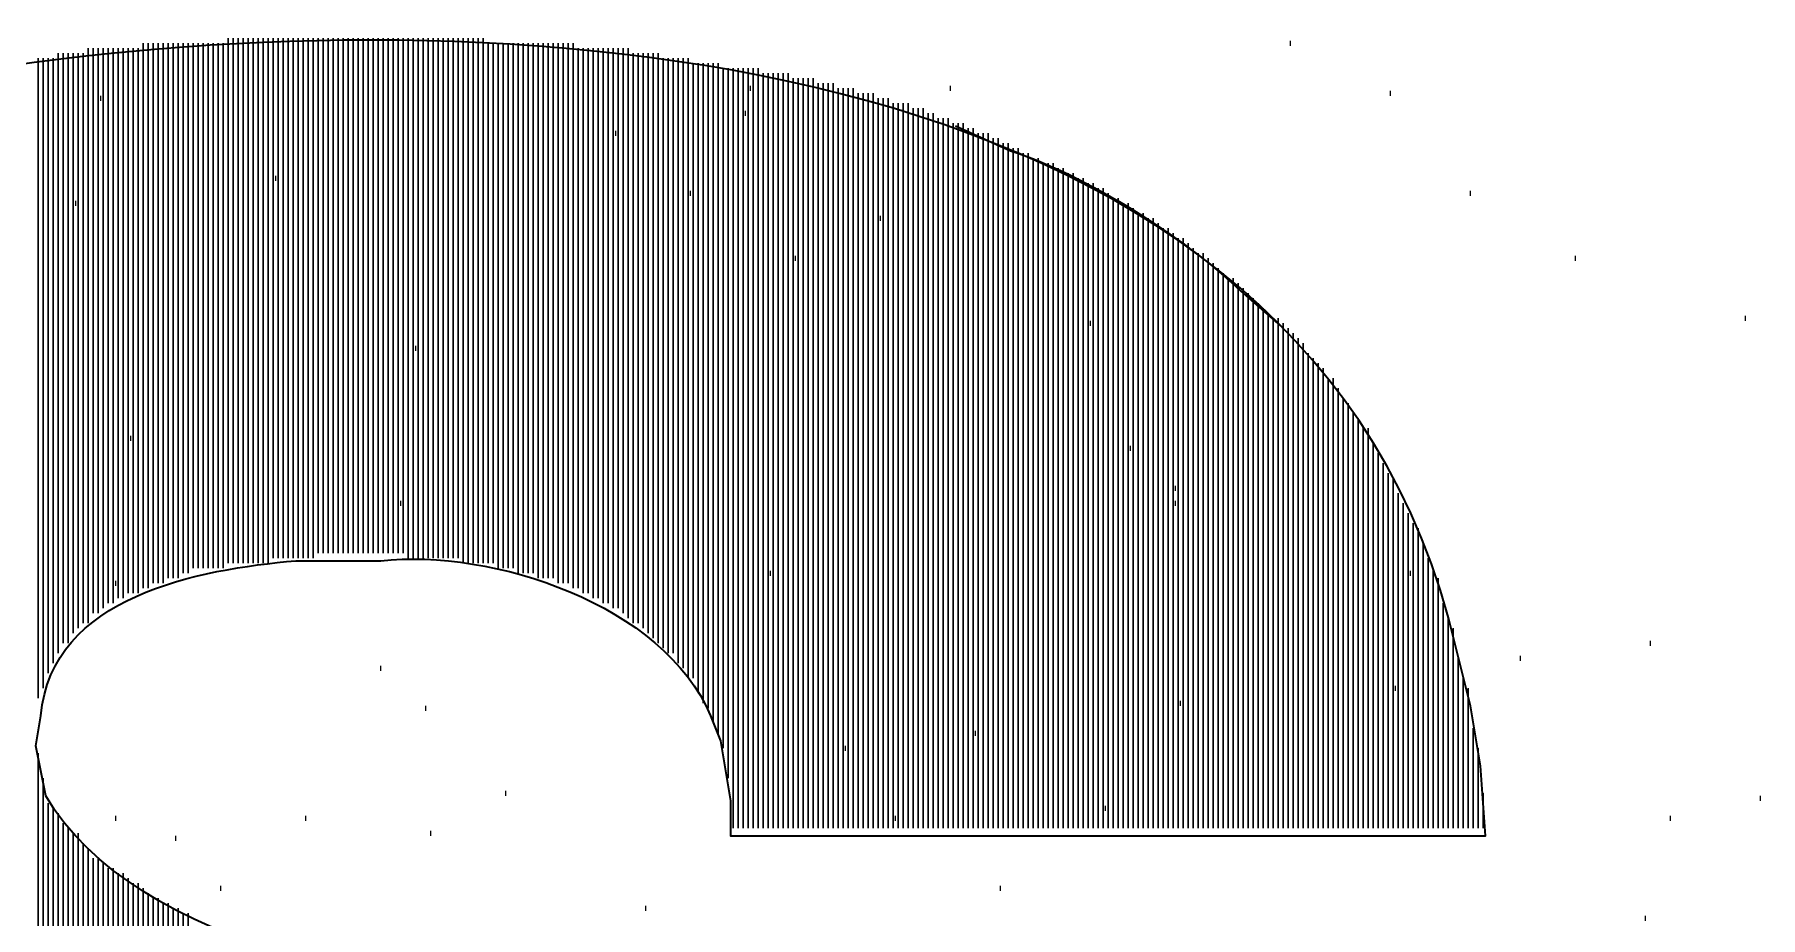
# Model space of a CAD drawing. Header units: inches. Extents: x 5 to 516, y -193 to 129.
# Drawn here: x 62.925 to 64.075, y -50.561 to -49.972 of the extents above; entities that cross this region are included whole.
import ezdxf

# ---------------------------------------------------------------- set-up
doc = ezdxf.new("R2010")
doc.units = ezdxf.units.IN
doc.header["$MEASUREMENT"] = 0
doc.layers.add('PDF4_Geometry', color=7, linetype='Continuous')

msp = doc.modelspace()

# ---------------------------------------------------------------- linework, layer by layer
at = {"layer": 'PDF4_Geometry', "lineweight": 15}
for points in [[(62.997087, -50.3413135), (62.997087, -49.9779801), (62.997087, -50.3413135)], [(63.0004168, -50.3413135), (63.0004168, -49.9779801), (63.0004168, -50.3413135)], [(63.0037534, -50.3379836), (63.0037534, -49.9779836), (63.0037534, -50.3379836)], [(63.00709, -50.3379836), (63.00709, -49.9779836), (63.00709, -50.3379836)], [(63.0104198, -50.3379836), (63.0104198, -49.9779836), (63.0104198, -50.3379836)], [(63.0137496, -50.3346471), (63.0137496, -49.9779804), (63.0137496, -50.3346471)], [(63.0170862, -50.3346471), (63.0170862, -49.9779804), (63.0170862, -50.3346471)], [(63.0204227, -50.3346471), (63.0204227, -49.9779804), (63.0204227, -50.3346471)], [(63.0237526, -50.3313105), (63.0237526, -49.9779771), (63.0237526, -50.3313105)], [(63.0270824, -50.3313105), (63.0270824, -49.9779771), (63.0270824, -50.3313105)], [(63.030419, -50.3279807), (63.030419, -49.9779806), (63.030419, -50.3279807)], [(63.0337555, -50.3279807), (63.0337555, -49.9779806), (63.0337555, -50.3279807)], [(63.0370853, -50.3279807), (63.0370853, -49.9779806), (63.0370853, -50.3279807)], [(63.0404219, -50.3279807), (63.0404219, -49.9779806), (63.0404219, -50.3279807)], [(63.0437517, -50.3279807), (63.0437517, -49.9779806), (63.0437517, -50.3279807)], [(63.0470883, -50.3279807), (63.0470883, -49.9779806), (63.0470883, -50.3279807)], [(63.0504181, -50.3279807), (63.0504181, -49.9779806), (63.0504181, -50.3279807)], [(63.0537547, -50.3246509), (63.0537547, -49.9746508), (63.0537547, -50.3246509)], [(63.0570845, -50.3246509), (63.0570845, -49.9746508), (63.0570845, -50.3246509)], [(63.0604211, -50.3246509), (63.0604211, -49.9746508), (63.0604211, -50.3246509)], [(63.0637509, -50.3246509), (63.0637509, -49.9746508), (63.0637509, -50.3246509)], [(63.0670875, -50.3246509), (63.0670875, -49.9746508), (63.0670875, -50.3246509)], [(63.0704173, -50.3246509), (63.0704173, -49.9746508), (63.0704173, -50.3246509)], [(63.0737539, -50.3246509), (63.0737539, -49.9746508), (63.0737539, -50.3246509)], [(63.0770837, -50.3246509), (63.0770837, -49.9746508), (63.0770837, -50.3246509)], [(63.0804203, -50.3246509), (63.0804203, -49.9746508), (63.0804203, -50.3246509)], [(63.0837501, -50.3213143), (63.0837501, -49.9746476), (63.0837501, -50.3213143)], [(63.0870867, -50.3213143), (63.0870867, -49.9746476), (63.0870867, -50.3213143)], [(63.0904233, -50.3213143), (63.0904233, -49.9746476), (63.0904233, -50.3213143)], [(63.0937531, -50.3213143), (63.0937531, -49.9746476), (63.0937531, -50.3213143)], [(63.0970829, -50.3213143), (63.0970829, -49.9746476), (63.0970829, -50.3213143)], [(63.1004195, -50.3213143), (63.1004195, -49.9746476), (63.1004195, -50.3213143)], [(63.1037561, -50.3213143), (63.1037561, -49.9746476), (63.1037561, -50.3213143)], [(63.1070859, -50.3213143), (63.1070859, -49.9746476), (63.1070859, -50.3213143)], [(63.1104157, -50.3213143), (63.1104157, -49.9746476), (63.1104157, -50.3213143)], [(63.1137523, -50.3179777), (63.1137523, -49.9746443), (63.1137523, -50.3179777)], [(63.1170889, -50.3179777), (63.1170889, -49.9746443), (63.1170889, -50.3179777)], [(63.1204187, -50.3179777), (63.1204187, -49.9746443), (63.1204187, -50.3179777)], [(63.1237553, -50.3179777), (63.1237553, -49.9746443), (63.1237553, -50.3179777)], [(63.1270851, -50.3179777), (63.1270851, -49.9746443), (63.1270851, -50.3179777)], [(63.1304217, -50.3179777), (63.1304217, -49.9746443), (63.1304217, -50.3179777)], [(63.1337515, -50.3179777), (63.1337515, -49.9746443), (63.1337515, -50.3179777)], [(63.1370881, -50.3179777), (63.1370881, -49.9746443), (63.1370881, -50.3179777)], [(63.1404179, -50.3179777), (63.1404179, -49.9746443), (63.1404179, -50.3179777)], [(63.1437545, -50.3179777), (63.1437545, -49.9746443), (63.1437545, -50.3179777)], [(63.1470843, -50.3179777), (63.1470843, -49.9746443), (63.1470843, -50.3179777)], [(63.1504209, -50.3179777), (63.1504209, -49.9746443), (63.1504209, -50.3179777)], [(63.1537507, -50.3179777), (63.1537507, -49.9746443), (63.1537507, -50.3179777)], [(63.1570873, -50.3179777), (63.1570873, -49.9746443), (63.1570873, -50.3179777)], [(63.1604171, -50.3179777), (63.1604171, -49.9746443), (63.1604171, -50.3179777)], [(63.1637537, -50.3179777), (63.1637537, -49.9746443), (63.1637537, -50.3179777)], [(63.1670835, -50.3179777), (63.1670835, -49.9746443), (63.1670835, -50.3179777)], [(63.17042, -50.3179777), (63.17042, -49.9746443), (63.17042, -50.3179777)], [(63.1737566, -50.3213143), (63.1737566, -49.9746476), (63.1737566, -50.3213143)], [(63.1770864, -50.3213143), (63.1770864, -49.9746476), (63.1770864, -50.3213143)], [(63.1804163, -50.3213143), (63.1804163, -49.9746476), (63.1804163, -50.3213143)], [(63.1837528, -50.3213143), (63.1837528, -49.9746476), (63.1837528, -50.3213143)], [(63.1870894, -50.3213143), (63.1870894, -49.9746476), (63.1870894, -50.3213143)], [(63.1904192, -50.3213143), (63.1904192, -49.9746476), (63.1904192, -50.3213143)], [(63.193749, -50.3213143), (63.193749, -49.9746476), (63.193749, -50.3213143)], [(63.1970856, -50.3213143), (63.1970856, -49.9746476), (63.1970856, -50.3213143)], [(63.2004222, -50.3213143), (63.2004222, -49.9746476), (63.2004222, -50.3213143)], [(63.203752, -50.3213143), (63.203752, -49.9746476), (63.203752, -50.3213143)], [(63.2070886, -50.3213143), (63.2070886, -49.9746476), (63.2070886, -50.3213143)], [(63.2104184, -50.3246509), (63.2104184, -49.9746508), (63.2104184, -50.3246509)], [(63.213755, -50.3246509), (63.213755, -49.9746508), (63.213755, -50.3246509)], [(63.2170848, -50.3246509), (63.2170848, -49.9746508), (63.2170848, -50.3246509)], [(63.2204214, -50.3246509), (63.2204214, -49.9746508), (63.2204214, -50.3246509)], [(63.2237512, -50.3246509), (63.2237512, -49.9746508), (63.2237512, -50.3246509)], [(63.2270878, -50.3246509), (63.2270878, -49.9779842), (63.2270878, -50.3246509)], [(63.2304176, -50.3246509), (63.2304176, -49.9779842), (63.2304176, -50.3246509)], [(63.2337542, -50.3279807), (63.2337542, -49.9779806), (63.2337542, -50.3279807)], [(63.237084, -50.3279807), (63.237084, -49.9779806), (63.237084, -50.3279807)], [(63.2404206, -50.3279807), (63.2404206, -49.9779806), (63.2404206, -50.3279807)], [(63.2437504, -50.3279807), (63.2437504, -49.9779806), (63.2437504, -50.3279807)], [(63.247087, -50.3313105), (63.247087, -49.9779771), (63.247087, -50.3313105)], [(63.2504168, -50.3313105), (63.2504168, -49.9779771), (63.2504168, -50.3313105)], [(63.2537534, -50.3313105), (63.2537534, -49.9779771), (63.2537534, -50.3313105)], [(63.25709, -50.3313105), (63.25709, -49.9779771), (63.25709, -50.3313105)], [(63.2604198, -50.3346471), (63.2604198, -49.9779804), (63.2604198, -50.3346471)], [(63.2637496, -50.3346471), (63.2637496, -49.9779804), (63.2637496, -50.3346471)], [(63.2670862, -50.3346471), (63.2670862, -49.9779804), (63.2670862, -50.3346471)], [(63.2704228, -50.3346471), (63.2704228, -49.9779804), (63.2704228, -50.3346471)], [(63.2737526, -50.3379836), (63.2737526, -49.9779836), (63.2737526, -50.3379836)], [(63.2770824, -50.3379836), (63.2770824, -49.9779836), (63.2770824, -50.3379836)], [(63.280419, -50.3379836), (63.280419, -49.9779836), (63.280419, -50.3379836)], [(63.2837556, -50.3413135), (63.2837556, -49.9779801), (63.2837556, -50.3413135)], [(62.9270864, -50.4146438), (62.9270864, -49.9879771), (62.9270864, -50.4146438)], [(62.9304162, -50.4079842), (62.9304162, -49.9879842), (62.9304162, -50.4079842)], [(62.9337528, -50.3979812), (62.9337528, -49.9879812), (62.9337528, -50.3979812)], [(62.9370894, -50.3913148), (62.9370894, -49.9879814), (62.9370894, -50.3913148)], [(62.9404192, -50.3846484), (62.9404192, -49.9846484), (62.9404192, -50.3846484)], [(62.943749, -50.377982), (62.943749, -49.9846487), (62.943749, -50.377982)], [(62.9470856, -50.377982), (62.9470856, -49.9846487), (62.9470856, -50.377982)], [(62.9504222, -50.3713156), (62.9504222, -49.9846489), (62.9504222, -50.3713156)], [(62.953752, -50.367979), (62.953752, -49.9846457), (62.953752, -50.367979)], [(62.9570886, -50.3646492), (62.9570886, -49.9846492), (62.9570886, -50.3646492)], [(62.9604184, -50.3646492), (62.9604184, -49.9813159), (62.9604184, -50.3646492)], [(62.963755, -50.3579828), (62.963755, -49.9813161), (62.963755, -50.3579828)], [(62.9670848, -50.3579828), (62.9670848, -49.9813161), (62.9670848, -50.3579828)], [(62.9704214, -50.3546462), (62.9704214, -49.9813129), (62.9704214, -50.3546462)], [(62.9737512, -50.3513164), (62.9737512, -49.9813164), (62.9737512, -50.3513164)], [(62.9770878, -50.3513164), (62.9770878, -49.9813164), (62.9770878, -50.3513164)], [(62.9804176, -50.3479798), (62.9804176, -49.9813132), (62.9804176, -50.3479798)], [(62.9837542, -50.3479798), (62.9837542, -49.9813132), (62.9837542, -50.3479798)], [(62.987084, -50.34465), (62.987084, -49.9813167), (62.987084, -50.34465)], [(62.9904206, -50.34465), (62.9904206, -49.9813167), (62.9904206, -50.34465)], [(62.9937504, -50.34465), (62.9937504, -49.9813167), (62.9937504, -50.34465)], [(63.2870854, -50.3413135), (63.2870854, -49.9813134), (63.2870854, -50.3413135)], [(63.290422, -50.34465), (63.290422, -49.9813167), (63.290422, -50.34465)], [(63.2937518, -50.34465), (63.2937518, -49.9813167), (63.2937518, -50.34465)], [(63.2970884, -50.3479798), (63.2970884, -49.9813132), (63.2970884, -50.3479798)], [(63.3004182, -50.3479798), (63.3004182, -49.9813132), (63.3004182, -50.3479798)], [(63.3037547, -50.3513164), (63.3037547, -49.9813164), (63.3037547, -50.3513164)], [(63.3070846, -50.3513164), (63.3070846, -49.9813164), (63.3070846, -50.3513164)], [(63.3104211, -50.3546462), (63.3104211, -49.9813129), (63.3104211, -50.3546462)], [(63.313751, -50.3546462), (63.313751, -49.9813129), (63.313751, -50.3546462)], [(63.3170875, -50.3579828), (63.3170875, -49.9813161), (63.3170875, -50.3579828)], [(63.3204173, -50.3613126), (63.3204173, -49.9813126), (63.3204173, -50.3613126)], [(63.3237539, -50.3646492), (63.3237539, -49.9846492), (63.3237539, -50.3646492)], [(63.3270837, -50.3646492), (63.3270837, -49.9846492), (63.3270837, -50.3646492)], [(63.3304203, -50.367979), (63.3304203, -49.9846457), (63.3304203, -50.367979)], [(63.3337501, -50.3713156), (63.3337501, -49.9846489), (63.3337501, -50.3713156)], [(63.3370867, -50.3746454), (63.3370867, -49.9846454), (63.3370867, -50.3746454)], [(63.3404233, -50.377982), (63.3404233, -49.9846487), (63.3404233, -50.377982)], [(63.3437531, -50.3813118), (63.3437531, -49.9879785), (63.3437531, -50.3813118)], [(63.3470829, -50.3846484), (63.3470829, -49.9879817), (63.3470829, -50.3846484)], [(63.3504195, -50.3846484), (63.3504195, -49.9879817), (63.3504195, -50.3846484)], [(63.3537561, -50.3913148), (63.3537561, -49.9879814), (63.3537561, -50.3913148)], [(63.3570859, -50.3946514), (63.3570859, -49.9879847), (63.3570859, -50.3946514)], [(63.3604157, -50.401311), (63.3604157, -49.9879776), (63.3604157, -50.401311)], [(63.3637523, -50.401311), (63.3637523, -49.991311), (63.3637523, -50.401311)], [(63.3670889, -50.411314), (63.3670889, -49.991314), (63.3670889, -50.411314)], [(63.3704187, -50.4179804), (63.3704187, -49.9913137), (63.3704187, -50.4179804)], [(63.3737553, -50.421317), (63.3737553, -49.9913169), (63.3737553, -50.421317)], [(63.3770851, -50.4313132), (63.3770851, -49.9913132), (63.3770851, -50.4313132)], [(63.3804217, -50.4379796), (63.3804217, -49.9913129), (63.3804217, -50.4379796)], [(63.3837515, -50.4479826), (63.3837515, -49.9946492), (63.3837515, -50.4479826)], [(63.3870881, -50.4679818), (63.3870881, -49.9946484), (63.3870881, -50.4679818)], [(63.3904179, -50.5013137), (63.3904179, -49.994647), (63.3904179, -50.5013137)], [(63.3937545, -50.5013137), (63.3937545, -49.994647), (63.3937545, -50.5013137)], [(63.3970843, -50.5013137), (63.3970843, -49.994647), (63.3970843, -50.5013137)], [(63.4004209, -50.5013137), (63.4004209, -49.994647), (63.4004209, -50.5013137)], [(63.4037507, -50.5013137), (63.4037507, -49.994647), (63.4037507, -50.5013137)], [(63.4070873, -50.5013137), (63.4070873, -49.994647), (63.4070873, -50.5013137)], [(63.4104171, -50.5013137), (63.4104171, -49.9979804), (63.4104171, -50.5013137)], [(63.4137537, -50.5013137), (63.4137537, -49.9979804), (63.4137537, -50.5013137)], [(63.4170835, -50.5013137), (63.4170835, -49.9979804), (63.4170835, -50.5013137)], [(63.4204201, -50.5013137), (63.4204201, -49.9979804), (63.4204201, -50.5013137)], [(63.4237567, -50.5013137), (63.4237567, -49.9979804), (63.4237567, -50.5013137)], [(63.4270865, -50.5013137), (63.4270865, -49.9979804), (63.4270865, -50.5013137)], [(63.4304163, -50.5013137), (63.4304163, -50.0013137), (63.4304163, -50.5013137)], [(63.4337529, -50.5013137), (63.4337529, -50.0013137), (63.4337529, -50.5013137)], [(63.4370894, -50.5013137), (63.4370894, -50.0013137), (63.4370894, -50.5013137)], [(63.4404193, -50.5013137), (63.4404193, -50.0013137), (63.4404193, -50.5013137)], [(63.4437491, -50.5013137), (63.4437491, -50.0013137), (63.4437491, -50.5013137)], [(63.4470857, -50.5013137), (63.4470857, -50.004647), (63.4470857, -50.5013137)], [(63.4504222, -50.5013137), (63.4504222, -50.004647), (63.4504222, -50.5013137)], [(63.453752, -50.5013137), (63.453752, -50.004647), (63.453752, -50.5013137)], [(63.4570886, -50.5013137), (63.4570886, -50.004647), (63.4570886, -50.5013137)], [(63.4604184, -50.5013137), (63.4604184, -50.0079804), (63.4604184, -50.5013137)], [(63.463755, -50.5013137), (63.463755, -50.0079804), (63.463755, -50.5013137)], [(63.4670848, -50.5013137), (63.4670848, -50.0079804), (63.4670848, -50.5013137)], [(63.4704214, -50.5013137), (63.4704214, -50.0079804), (63.4704214, -50.5013137)], [(63.4737512, -50.5013137), (63.4737512, -50.0113137), (63.4737512, -50.5013137)], [(63.4770878, -50.5013137), (63.4770878, -50.0113137), (63.4770878, -50.5013137)], [(63.4804176, -50.5013137), (63.4804176, -50.0113137), (63.4804176, -50.5013137)], [(63.4837542, -50.5013137), (63.4837542, -50.0113137), (63.4837542, -50.5013137)], [(63.487084, -50.5013137), (63.487084, -50.014647), (63.487084, -50.5013137)], [(63.4904206, -50.5013137), (63.4904206, -50.014647), (63.4904206, -50.5013137)], [(63.4937504, -50.5013137), (63.4937504, -50.014647), (63.4937504, -50.5013137)], [(63.497087, -50.5013137), (63.497087, -50.0179804), (63.497087, -50.5013137)], [(63.5004168, -50.5013137), (63.5004168, -50.0179804), (63.5004168, -50.5013137)], [(63.5037534, -50.5013137), (63.5037534, -50.0179804), (63.5037534, -50.5013137)], [(63.50709, -50.5013137), (63.50709, -50.0179804), (63.50709, -50.5013137)], [(63.5104198, -50.5013137), (63.5104198, -50.0213137), (63.5104198, -50.5013137)], [(63.5137496, -50.5013137), (63.5137496, -50.0213137), (63.5137496, -50.5013137)], [(63.5170862, -50.5013137), (63.5170862, -50.0213137), (63.5170862, -50.5013137)], [(63.5204228, -50.5013137), (63.5204228, -50.024647), (63.5204228, -50.5013137)], [(63.5237526, -50.5013137), (63.5237526, -50.024647), (63.5237526, -50.5013137)], [(63.5270824, -50.5013137), (63.5270824, -50.0279804), (63.5270824, -50.5013137)], [(63.530419, -50.5013137), (63.530419, -50.0279804), (63.530419, -50.5013137)], [(63.5337556, -50.5013137), (63.5337556, -50.0279804), (63.5337556, -50.5013137)], [(63.5370854, -50.5013137), (63.5370854, -50.0313137), (63.5370854, -50.5013137)], [(63.540422, -50.5013137), (63.540422, -50.0313137), (63.540422, -50.5013137)], [(63.5437518, -50.5013137), (63.5437518, -50.0313137), (63.5437518, -50.5013137)], [(63.5470884, -50.5013137), (63.5470884, -50.034647), (63.5470884, -50.5013137)], [(63.5504182, -50.5013137), (63.5504182, -50.034647), (63.5504182, -50.5013137)], [(63.5537548, -50.5013137), (63.5537548, -50.0379804), (63.5537548, -50.5013137)], [(63.5570846, -50.5013137), (63.5570846, -50.0379804), (63.5570846, -50.5013137)], [(63.5604212, -50.5013137), (63.5604212, -50.0379804), (63.5604212, -50.5013137)], [(63.563751, -50.5013137), (63.563751, -50.0413137), (63.563751, -50.5013137)], [(63.5670876, -50.5013137), (63.5670876, -50.0413137), (63.5670876, -50.5013137)], [(63.5704174, -50.5013137), (63.5704174, -50.044647), (63.5704174, -50.5013137)], [(63.573754, -50.5013137), (63.573754, -50.044647), (63.573754, -50.5013137)], [(63.5770838, -50.5013137), (63.5770838, -50.0479804), (63.5770838, -50.5013137)], [(63.5804204, -50.5013137), (63.5804204, -50.0479804), (63.5804204, -50.5013137)], [(63.5837502, -50.5013137), (63.5837502, -50.0513137), (63.5837502, -50.5013137)], [(63.5870867, -50.5013137), (63.5870867, -50.0513137), (63.5870867, -50.5013137)], [(63.5904233, -50.5013137), (63.5904233, -50.054647), (63.5904233, -50.5013137)], [(63.5937531, -50.5013137), (63.5937531, -50.054647), (63.5937531, -50.5013137)], [(63.597083, -50.5013137), (63.597083, -50.0579804), (63.597083, -50.5013137)], [(63.6004195, -50.5013137), (63.6004195, -50.0579804), (63.6004195, -50.5013137)], [(63.6037561, -50.5013137), (63.6037561, -50.0579804), (63.6037561, -50.5013137)], [(63.6070859, -50.5013137), (63.6070859, -50.0613137), (63.6070859, -50.5013137)], [(63.6104157, -50.5013137), (63.6104157, -50.0613137), (63.6104157, -50.5013137)], [(63.6137523, -50.5013137), (63.6137523, -50.064647), (63.6137523, -50.5013137)], [(63.6170889, -50.5013137), (63.6170889, -50.064647), (63.6170889, -50.5013137)], [(63.6204187, -50.5013137), (63.6204187, -50.0679804), (63.6204187, -50.5013137)], [(63.6237553, -50.5013137), (63.6237553, -50.0679804), (63.6237553, -50.5013137)], [(63.6270851, -50.5013137), (63.6270851, -50.0713137), (63.6270851, -50.5013137)], [(63.6304217, -50.5013137), (63.6304217, -50.0713137), (63.6304217, -50.5013137)], [(63.6337515, -50.5013137), (63.6337515, -50.074647), (63.6337515, -50.5013137)], [(63.6370881, -50.5013137), (63.6370881, -50.074647), (63.6370881, -50.5013137)], [(63.6404179, -50.5013137), (63.6404179, -50.0779804), (63.6404179, -50.5013137)], [(63.6437545, -50.5013137), (63.6437545, -50.0813137), (63.6437545, -50.5013137)], [(63.6470843, -50.5013137), (63.6470843, -50.0813137), (63.6470843, -50.5013137)], [(63.6504209, -50.5013137), (63.6504209, -50.084647), (63.6504209, -50.5013137)], [(63.6537507, -50.5013137), (63.6537507, -50.084647), (63.6537507, -50.5013137)], [(63.6570873, -50.5013137), (63.6570873, -50.0879804), (63.6570873, -50.5013137)], [(63.6604171, -50.5013137), (63.6604171, -50.0913137), (63.6604171, -50.5013137)], [(63.6637537, -50.5013137), (63.6637537, -50.0913137), (63.6637537, -50.5013137)], [(63.6670835, -50.5013137), (63.6670835, -50.094647), (63.6670835, -50.5013137)], [(63.6704201, -50.5013137), (63.6704201, -50.094647), (63.6704201, -50.5013137)], [(63.6737567, -50.5013137), (63.6737567, -50.0979804), (63.6737567, -50.5013137)], [(63.6770865, -50.5013137), (63.6770865, -50.1013137), (63.6770865, -50.5013137)], [(63.6804163, -50.5013137), (63.6804163, -50.1013137), (63.6804163, -50.5013137)], [(63.6837529, -50.5013137), (63.6837529, -50.104647), (63.6837529, -50.5013137)], [(63.6870895, -50.5013137), (63.6870895, -50.1079804), (63.6870895, -50.5013137)], [(63.6904193, -50.5013137), (63.6904193, -50.1079804), (63.6904193, -50.5013137)], [(63.6937491, -50.5013137), (63.6937491, -50.1113137), (63.6937491, -50.5013137)], [(63.6970857, -50.5013137), (63.6970857, -50.114647), (63.6970857, -50.5013137)], [(63.7004223, -50.5013137), (63.7004223, -50.1179804), (63.7004223, -50.5013137)], [(63.7037521, -50.5013137), (63.7037521, -50.1179804), (63.7037521, -50.5013137)], [(63.7070887, -50.5013137), (63.7070887, -50.1213137), (63.7070887, -50.5013137)], [(63.7104185, -50.5013137), (63.7104185, -50.124647), (63.7104185, -50.5013137)], [(63.7137551, -50.5013137), (63.7137551, -50.1279804), (63.7137551, -50.5013137)], [(63.7170849, -50.5013137), (63.7170849, -50.1313137), (63.7170849, -50.5013137)], [(63.7204214, -50.5013137), (63.7204214, -50.134647), (63.7204214, -50.5013137)], [(63.7237513, -50.5013137), (63.7237513, -50.134647), (63.7237513, -50.5013137)], [(63.7270878, -50.5013137), (63.7270878, -50.1379804), (63.7270878, -50.5013137)], [(63.7304177, -50.5013137), (63.7304177, -50.1413137), (63.7304177, -50.5013137)], [(63.7337542, -50.5013137), (63.7337542, -50.144647), (63.7337542, -50.5013137)], [(63.737084, -50.5013137), (63.737084, -50.1479804), (63.737084, -50.5013137)], [(63.7404206, -50.5013137), (63.7404206, -50.1513137), (63.7404206, -50.5013137)], [(63.7437504, -50.5013137), (63.7437504, -50.154647), (63.7437504, -50.5013137)], [(63.747087, -50.5013137), (63.747087, -50.1579804), (63.747087, -50.5013137)], [(63.7504168, -50.5013137), (63.7504168, -50.1613137), (63.7504168, -50.5013137)], [(63.7537534, -50.5013137), (63.7537534, -50.1613137), (63.7537534, -50.5013137)], [(63.75709, -50.5013137), (63.75709, -50.164647), (63.75709, -50.5013137)], [(63.7604198, -50.5013137), (63.7604198, -50.1679804), (63.7604198, -50.5013137)], [(63.7637496, -50.5013137), (63.7637496, -50.1713137), (63.7637496, -50.5013137)], [(63.7670862, -50.5013137), (63.7670862, -50.174647), (63.7670862, -50.5013137)], [(63.7704228, -50.5013137), (63.7704228, -50.1779804), (63.7704228, -50.5013137)], [(63.7737526, -50.5013137), (63.7737526, -50.184647), (63.7737526, -50.5013137)], [(63.7770824, -50.5013137), (63.7770824, -50.1879804), (63.7770824, -50.5013137)], [(63.780419, -50.5013137), (63.780419, -50.1913137), (63.780419, -50.5013137)], [(63.7837556, -50.5013137), (63.7837556, -50.194647), (63.7837556, -50.5013137)], [(63.7870854, -50.5013137), (63.7870854, -50.2013137), (63.7870854, -50.5013137)], [(63.790422, -50.5013137), (63.790422, -50.2013137), (63.790422, -50.5013137)], [(63.7937518, -50.5013137), (63.7937518, -50.2079804), (63.7937518, -50.5013137)], [(63.7970884, -50.5013137), (63.7970884, -50.214647), (63.7970884, -50.5013137)], [(63.8004182, -50.5013137), (63.8004182, -50.2179804), (63.8004182, -50.5013137)], [(63.8037548, -50.5013137), (63.8037548, -50.224647), (63.8037548, -50.5013137)], [(63.8070846, -50.5013137), (63.8070846, -50.2279804), (63.8070846, -50.5013137)], [(63.8104212, -50.5013137), (63.8104212, -50.234647), (63.8104212, -50.5013137)], [(63.813751, -50.5013137), (63.813751, -50.234647), (63.813751, -50.5013137)], [(63.8170876, -50.5013137), (63.8170876, -50.244647), (63.8170876, -50.5013137)], [(63.8204174, -50.5013137), (63.8204174, -50.2513137), (63.8204174, -50.5013137)], [(63.823754, -50.5013137), (63.823754, -50.2579804), (63.823754, -50.5013137)], [(63.8270838, -50.5013137), (63.8270838, -50.264647), (63.8270838, -50.5013137)], [(63.8304204, -50.5013137), (63.8304204, -50.2679804), (63.8304204, -50.5013137)], [(63.8337502, -50.5013137), (63.8337502, -50.2779804), (63.8337502, -50.5013137)], [(63.8370868, -50.5013137), (63.8370868, -50.2846471), (63.8370868, -50.5013137)], [(63.8404234, -50.5013137), (63.8404234, -50.2913137), (63.8404234, -50.5013137)], [(63.8437532, -50.5013137), (63.8437532, -50.2979804), (63.8437532, -50.5013137)], [(63.847083, -50.5013137), (63.847083, -50.3013137), (63.847083, -50.5013137)], [(63.8504196, -50.5013137), (63.8504196, -50.3113137), (63.8504196, -50.5013137)], [(63.8537561, -50.5013137), (63.8537561, -50.3213137), (63.8537561, -50.5013137)], [(63.857086, -50.5013137), (63.857086, -50.3279804), (63.857086, -50.5013137)], [(63.8604158, -50.5013137), (63.8604158, -50.3346471), (63.8604158, -50.5013137)], [(63.8637524, -50.5013137), (63.8637524, -50.3513137), (63.8637524, -50.5013137)], [(63.8670889, -50.5013137), (63.8670889, -50.3613137), (63.8670889, -50.5013137)], [(63.8704187, -50.5013137), (63.8704187, -50.3679804), (63.8704187, -50.5013137)], [(63.8737553, -50.5013137), (63.8737553, -50.3879804), (63.8737553, -50.5013137)], [(63.8770851, -50.5013137), (63.8770851, -50.4013137), (63.8770851, -50.5013137)], [(63.8804217, -50.5013137), (63.8804217, -50.4079804), (63.8804217, -50.5013137)], [(63.8837515, -50.5013137), (63.8837515, -50.4346471), (63.8837515, -50.5013137)], [(62.9270864, -50.9613154), (62.9270864, -50.4513154), (62.9270864, -50.9613154)], [(63.8870881, -50.5013137), (63.8870881, -50.4479804), (63.8870881, -50.5013137)], [(62.9304162, -50.9613154), (62.9304162, -50.467982), (62.9304162, -50.9613154)], [(62.9337528, -50.9613154), (62.9337528, -50.4846487), (62.9337528, -50.9613154)], [(63.8904179, -50.5013137), (63.8904179, -50.4779804), (63.8904179, -50.5013137)], [(62.9370894, -50.9613154), (62.9370894, -50.487982), (62.9370894, -50.9613154)], [(62.9404192, -50.9646452), (62.9404192, -50.4913118), (62.9404192, -50.9646452)], [(62.943749, -50.9646452), (62.943749, -50.4979785), (62.943749, -50.9646452)], [(62.9470856, -50.9646452), (62.9470856, -50.5013118), (62.9470856, -50.9646452)], [(62.9504222, -50.9646452), (62.9504222, -50.5046452), (62.9504222, -50.9646452)], [(62.953752, -50.9646452), (62.953752, -50.5046452), (62.953752, -50.9646452)], [(62.9570886, -50.9679818), (62.9570886, -50.5113151), (62.9570886, -50.9679818)], [(62.9604184, -50.9679818), (62.9604184, -50.5146484), (62.9604184, -50.9679818)], [(62.963755, -50.9679818), (62.963755, -50.5213151), (62.963755, -50.9679818)], [(62.9670848, -50.9679818), (62.9670848, -50.5213151), (62.9670848, -50.9679818)], [(62.9704214, -50.9679818), (62.9704214, -50.5246484), (62.9704214, -50.9679818)], [(62.9737512, -50.9713116), (62.9737512, -50.5279782), (62.9737512, -50.9713116)], [(62.9770878, -50.9713116), (62.9770878, -50.5279782), (62.9770878, -50.9713116)], [(62.9804176, -50.9713116), (62.9804176, -50.5313116), (62.9804176, -50.9713116)], [(62.9837542, -50.9713116), (62.9837542, -50.5313116), (62.9837542, -50.9713116)], [(62.987084, -50.9746482), (62.987084, -50.5346482), (62.987084, -50.9746482)], [(62.9904206, -50.9746482), (62.9904206, -50.5379815), (62.9904206, -50.9746482)], [(62.9937504, -50.9746482), (62.9937504, -50.5379815), (62.9937504, -50.9746482)], [(62.997087, -50.9746482), (62.997087, -50.5413148), (62.997087, -50.9746482)], [(63.0004168, -50.9746482), (63.0004168, -50.5446482), (63.0004168, -50.9746482)], [(63.0037534, -50.9779848), (63.0037534, -50.5479847), (63.0037534, -50.9779848)], [(63.00709, -50.9779848), (63.00709, -50.5479847), (63.00709, -50.9779848)], [(63.0104198, -50.9779848), (63.0104198, -50.5513181), (63.0104198, -50.9779848)], [(63.0137496, -50.9779848), (63.0137496, -50.5513181), (63.0137496, -50.9779848)], [(63.0170862, -50.9779848), (63.0170862, -50.5546514), (63.0170862, -50.9779848)], [(63.0204227, -50.9813146), (63.0204227, -50.5546479), (63.0204227, -50.9813146)], [(63.0237526, -50.9813146), (63.0237526, -50.5579812), (63.0237526, -50.9813146)], [(63.0270824, -50.9813146), (63.0270824, -50.5579812), (63.0270824, -50.9813146)]]:
    msp.add_lwpolyline(points, close=True, dxfattribs=at)
for points in [[(63.7620881, -49.9796462), (63.7620881, -49.9763164)], [(62.9687531, -50.0163148), (62.9687531, -50.0129782)], [(63.4020892, -50.0096484), (63.4020892, -50.0063118)], [(63.5354171, -50.0096484), (63.5354171, -50.0063118)], [(63.8287521, -50.0129782), (63.8287521, -50.0096484)], [(63.3987526, -50.026311), (63.3987526, -50.0229812)], [(63.3120895, -50.0396506), (63.3120895, -50.036314)], [(63.0854184, -50.069646), (63.0854184, -50.0663161)], [(62.9520837, -50.0863154), (62.9520837, -50.0829787)], [(63.362084, -50.0796489), (63.362084, -50.0763124)], [(63.8820832, -50.0796489), (63.8820832, -50.0763124)], [(63.4887523, -50.0963115), (63.4887523, -50.0929817)], [(63.4320846, -50.1229839), (63.4320846, -50.1196473)], [(63.9520838, -50.1229839), (63.9520838, -50.1196473)], [(63.6287534, -50.1663121), (63.6287534, -50.1629823)], [(64.0654193, -50.1629823), (64.0654193, -50.1596457)], [(63.1787547, -50.1829815), (63.1787547, -50.1796449)], [(62.9887523, -50.242979), (62.9887523, -50.2396492)], [(63.655419, -50.2496454), (63.655419, -50.2463156)], [(63.6854212, -50.276311), (63.6854212, -50.2729812)], [(63.1687517, -50.286314), (63.1687517, -50.2829842)], [(63.6854212, -50.286314), (63.6854212, -50.2829842)], [(62.9787561, -50.3396452), (62.9787561, -50.3363154)], [(63.415422, -50.3329788), (63.415422, -50.3296489)], [(63.8420849, -50.3329788), (63.8420849, -50.3296489)], [(64.0020851, -50.3796503), (64.0020851, -50.3763137)], [(63.1554189, -50.3963129), (63.1554189, -50.3929831)], [(63.915422, -50.3896465), (63.915422, -50.3863167)], [(63.8320887, -50.4096457), (63.8320887, -50.4063159)], [(63.688751, -50.4196487), (63.688751, -50.4163121)], [(63.1854211, -50.4229785), (63.1854211, -50.4196487)], [(63.5520865, -50.4396479), (63.5520865, -50.4363113)], [(63.4654165, -50.4496509), (63.4654165, -50.4463143)], [(63.2387523, -50.4796463), (63.2387523, -50.4763164)], [(63.6387496, -50.4896492), (63.6387496, -50.4863127)], [(64.0754223, -50.4829828), (64.0754223, -50.4796463)], [(62.9787561, -50.4963156), (62.9787561, -50.4929791)], [(63.1054176, -50.4963156), (63.1054176, -50.4929791)], [(63.4987553, -50.4963156), (63.4987553, -50.4929791)], [(64.015418, -50.4963156), (64.015418, -50.4929791)], [(63.0187544, -50.5096484), (63.0187544, -50.5063118)], [(63.188751, -50.5063118), (63.188751, -50.5029821)], [(63.0487498, -50.5429804), (63.0487498, -50.5396506)], [(63.5687559, -50.5429804), (63.5687559, -50.5396506)], [(63.3320886, -50.5563132), (63.3320886, -50.5529834)], [(63.9987554, -50.5629796), (63.9987554, -50.5596498)]]:
    msp.add_lwpolyline(points, dxfattribs=at)
at = {"layer": 'PDF4_Geometry', "lineweight": 35}
for points in [[(63.5387537, -50.0329842), (63.5754204, -50.0496508)], [(63.7287537, -50.1429842), (63.7554204, -50.1663175)], [(63.0987528, -50.3229785), (63.1554195, -50.3229785)], [(63.3754195, -50.4263118), (63.3820862, -50.4429785), (63.3887529, -50.4829785), (63.3887529, -50.5063118), (63.8920862, -50.5063118), (63.8887529, -50.4596452), (63.8820862, -50.4196452), (63.8720862, -50.3796452)], [(62.9320861, -50.4796452), (62.9254195, -50.4463118), (62.9287528, -50.4263118)]]:
    msp.add_lwpolyline(points, dxfattribs=at)
for points in [[(63.8720862, -50.3796452), (63.7783084, -49.9737007), (63.2406973, -49.9455896), (62.9087528, -49.9929785)], [(63.5754204, -50.0496508), (63.6259204, -50.0658731), (63.6903093, -50.1067619), (63.7287537, -50.1429842)], [(62.9287528, -50.4263118), (62.9359751, -50.3461452), (63.0346417, -50.3285896), (63.0987528, -50.3229785)], [(63.1554195, -50.3229785), (63.2297528, -50.3145896), (63.3439751, -50.3520896), (63.3754195, -50.4263118)], [(63.8320862, -50.8229785), (63.6437529, -50.6015896), (63.0510306, -50.6819785), (62.9320861, -50.4796452)]]:
    msp.add_open_spline(points, degree=3, dxfattribs=at)

doc.saveas('drawing.dxf')
